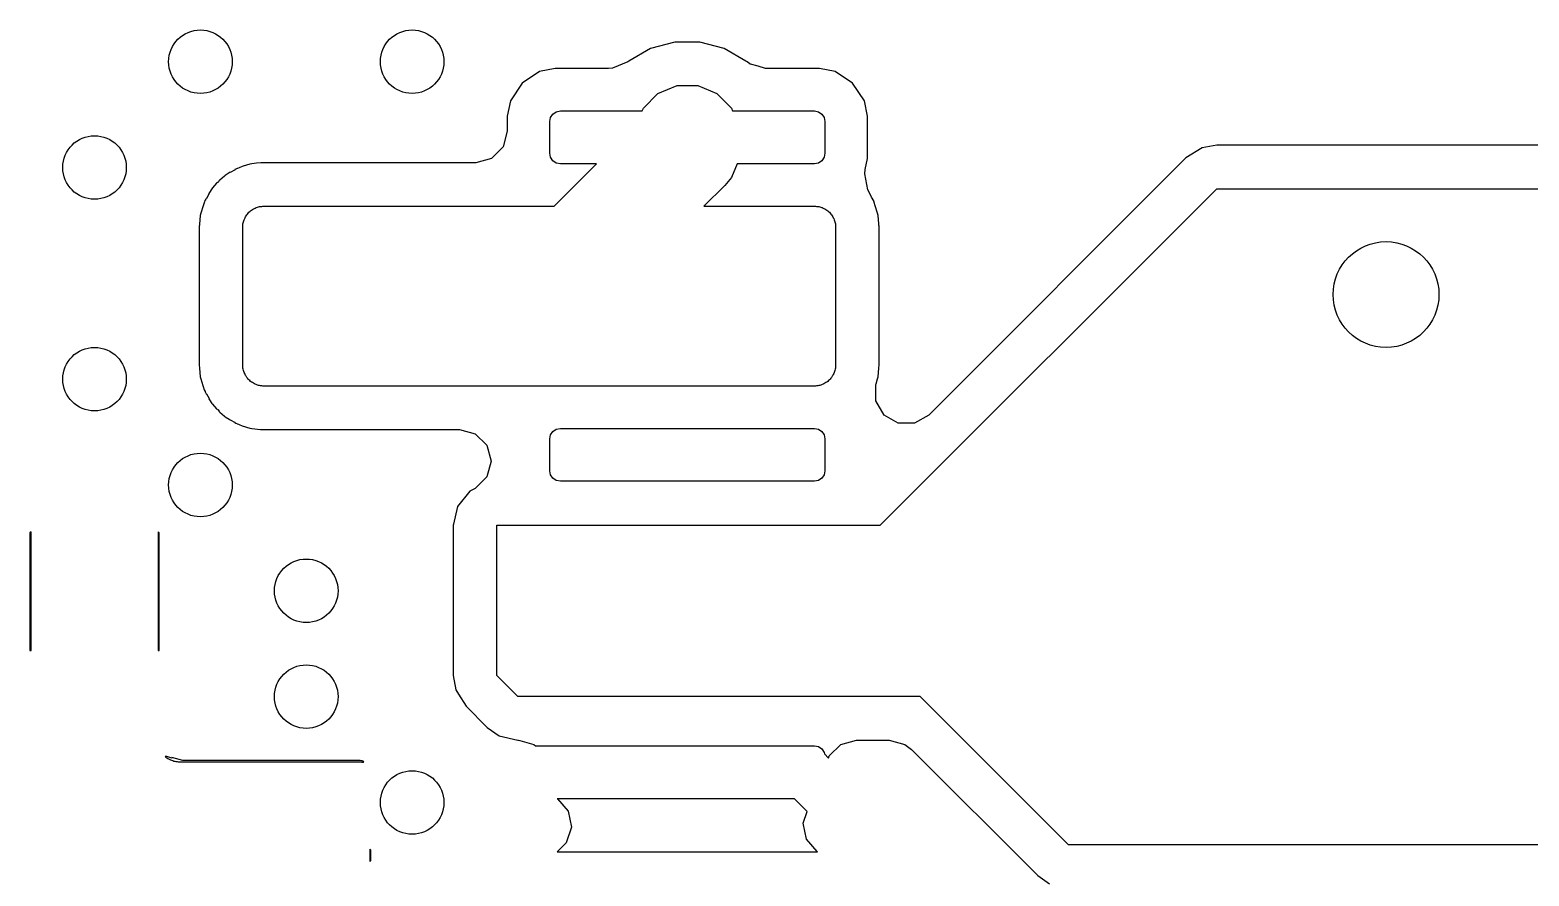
# Model space of a CAD drawing. Header units: inches. Extents: x 2.12 to 6.02, y -5.78 to -1.88.
# Drawn here: x 4.6927 to 4.9715, y -5.0334 to -4.876 of the extents above; entities that cross this region are included whole.
import ezdxf

# ---------------------------------------------------------------- set-up
doc = ezdxf.new("R2010")
doc.units = ezdxf.units.IN
doc.header["$MEASUREMENT"] = 0
doc.layers.add('B.Cu', color=153, linetype='CONTINUOUS', true_color=0x4d7fc4)

msp = doc.modelspace()

# ---------------------------------------------------------------- linework, layer by layer
at = {"layer": 'B.Cu', "linetype": 'CONTINUOUS'}
for p, q in [((4.80811, -4.87944), (4.80407, -4.88177)), ((4.81263, -4.87823), (4.80811, -4.87944)), ((4.8173, -4.87823), (4.81263, -4.87823)), ((4.82181, -4.87944), (4.8173, -4.87823)), ((4.82585, -4.88177), (4.82181, -4.87944)), ((4.82181, -4.87944), (4.82181, -4.87944)), ((4.79037, -4.88315), (4.78749, -4.88372)), ((4.80028, -4.88315), (4.79037, -4.88315)), ((4.80105, -4.8831), (4.80028, -4.88315)), ((4.80386, -4.88194), (4.80105, -4.8831)), ((4.80407, -4.88177), (4.80386, -4.88194)), ((4.82607, -4.88194), (4.82585, -4.88177)), ((4.82659, -4.8823), (4.82607, -4.88194)), ((4.82666, -4.88232), (4.82659, -4.8823)), ((4.8267, -4.88236), (4.82666, -4.88232)), ((4.82811, -4.88274), (4.8267, -4.88236)), ((4.82951, -4.88315), (4.82811, -4.88274)), ((4.82957, -4.88313), (4.82951, -4.88315)), ((4.82964, -4.88315), (4.82957, -4.88313)), ((4.83955, -4.88315), (4.82964, -4.88315)), ((4.84243, -4.88372), (4.83955, -4.88315)), ((4.83955, -4.88315), (4.83955, -4.88315)), ((4.78423, -4.8859), (4.78205, -4.88916)), ((4.78749, -4.88372), (4.78423, -4.8859)), ((4.78423, -4.8859), (4.78423, -4.8859)), ((4.80949, -4.88778), (4.81304, -4.88631)), ((4.81304, -4.88631), (4.81688, -4.88631)), ((4.81688, -4.88631), (4.82043, -4.88778)), ((4.84569, -4.8859), (4.84243, -4.88372)), ((4.84243, -4.88372), (4.84243, -4.88372)), ((4.84787, -4.88916), (4.84569, -4.8859)), ((4.78205, -4.88916), (4.78148, -4.89204)), ((4.80678, -4.8905), (4.80949, -4.88778)), ((4.82043, -4.88778), (4.82314, -4.8905)), ((4.84844, -4.89204), (4.84787, -4.88916)), ((4.78148, -4.89204), (4.78148, -4.8948)), ((4.78952, -4.89226), (4.78995, -4.89162)), ((4.78995, -4.89162), (4.79059, -4.89119)), ((4.79059, -4.89119), (4.79134, -4.89104)), ((4.79134, -4.89104), (4.80655, -4.89104)), ((4.80655, -4.89104), (4.80678, -4.8905)), ((4.82314, -4.8905), (4.82337, -4.89104)), ((4.82337, -4.89104), (4.83858, -4.89104)), ((4.83858, -4.89104), (4.83934, -4.89119)), ((4.83934, -4.89119), (4.83997, -4.89162)), ((4.83997, -4.89162), (4.8404, -4.89226)), ((4.84844, -4.89989), (4.84844, -4.89204)), ((4.78148, -4.8948), (4.78069, -4.89774)), ((4.78937, -4.89301), (4.78952, -4.89226)), ((4.78937, -4.89892), (4.78937, -4.89301)), ((4.8404, -4.89226), (4.84055, -4.89301)), ((4.84055, -4.89301), (4.84055, -4.89892)), ((4.91339, -4.89742), (4.91071, -4.89788)), ((5.14961, -4.89742), (4.91339, -4.89742)), ((4.91339, -4.89742), (4.91339, -4.89742)), ((4.77854, -4.89988), (4.77561, -4.90067)), ((4.78069, -4.89774), (4.77854, -4.89988)), ((4.78952, -4.89967), (4.78937, -4.89892)), ((4.78995, -4.90031), (4.78952, -4.89967)), ((4.79059, -4.90074), (4.78995, -4.90031)), ((4.83997, -4.90031), (4.83934, -4.90074)), ((4.8404, -4.89967), (4.83997, -4.90031)), ((4.84055, -4.89892), (4.8404, -4.89967)), ((4.84803, -4.90197), (4.84844, -4.89989)), ((4.90766, -4.89979), (4.85984, -4.94762)), ((4.91071, -4.89788), (4.90766, -4.89979)), ((4.90766, -4.89979), (4.90766, -4.89979)), ((4.72889, -4.90315), (4.72802, -4.90391)), ((4.72904, -4.90304), (4.72889, -4.90315)), ((4.72974, -4.90257), (4.72904, -4.90304)), ((4.72993, -4.90245), (4.72974, -4.90257)), ((4.72995, -4.90249), (4.72993, -4.90245)), ((4.73085, -4.90199), (4.72995, -4.90249)), ((4.73099, -4.90188), (4.73083, -4.90196)), ((4.73083, -4.90196), (4.73085, -4.90199)), ((4.73123, -4.90177), (4.73099, -4.90188)), ((4.73125, -4.90176), (4.73123, -4.90177)), ((4.73128, -4.90175), (4.73125, -4.90176)), ((4.7316, -4.9016), (4.73128, -4.90175)), ((4.73219, -4.90137), (4.7316, -4.9016)), ((4.73236, -4.90132), (4.73219, -4.90137)), ((4.73361, -4.90094), (4.73236, -4.90132)), ((4.73236, -4.90132), (4.73236, -4.90132)), ((4.734, -4.90087), (4.73361, -4.90094)), ((4.73361, -4.90094), (4.73361, -4.90094)), ((4.73482, -4.90079), (4.734, -4.90087)), ((4.734, -4.90087), (4.734, -4.90087)), ((4.734, -4.90087), (4.734, -4.90087)), ((4.734, -4.90087), (4.734, -4.90087)), ((4.73566, -4.9007), (4.73482, -4.90079)), ((4.7358, -4.90069), (4.73566, -4.9007)), ((4.73597, -4.90067), (4.7358, -4.90069)), ((4.73602, -4.90067), (4.73597, -4.90067)), ((4.77561, -4.90067), (4.73602, -4.90067)), ((4.79021, -4.90876), (4.79809, -4.90089)), ((4.79134, -4.90089), (4.79059, -4.90074)), ((4.79809, -4.90089), (4.79134, -4.90089)), ((4.82419, -4.90089), (4.82314, -4.9034)), ((4.83858, -4.90089), (4.82419, -4.90089)), ((4.83934, -4.90074), (4.83858, -4.90089)), ((4.84793, -4.90276), (4.84803, -4.90197)), ((4.84854, -4.90574), (4.84793, -4.90276)), ((4.72656, -4.90552), (4.72609, -4.90621)), ((4.72668, -4.90536), (4.72656, -4.90552)), ((4.72743, -4.9045), (4.72668, -4.90536)), ((4.72759, -4.90434), (4.72743, -4.9045)), ((4.72762, -4.90438), (4.72759, -4.90434)), ((4.7279, -4.9041), (4.72762, -4.90438)), ((4.72802, -4.90391), (4.72786, -4.90406)), ((4.72786, -4.90406), (4.7279, -4.9041)), ((4.82192, -4.90489), (4.81805, -4.90876)), ((4.82314, -4.9034), (4.82192, -4.90489)), ((4.82314, -4.9034), (4.82314, -4.9034)), ((4.849, -4.90667), (4.84854, -4.90574)), ((4.85079, -4.96811), (4.91339, -4.90551)), ((4.91339, -4.90551), (5.14961, -4.90551)), ((4.72489, -4.90867), (4.72447, -4.91009)), ((4.72517, -4.90796), (4.72489, -4.90867)), ((4.72489, -4.90867), (4.72489, -4.90867)), ((4.72526, -4.9077), (4.72516, -4.90796)), ((4.72516, -4.90796), (4.72517, -4.90796)), ((4.72532, -4.90765), (4.72526, -4.9077)), ((4.7254, -4.90746), (4.72532, -4.90765)), ((4.72548, -4.90731), (4.7254, -4.90746)), ((4.72551, -4.90732), (4.72548, -4.90731)), ((4.72601, -4.90643), (4.72551, -4.90732)), ((4.72609, -4.90621), (4.72598, -4.90641)), ((4.72598, -4.90641), (4.72601, -4.90643)), ((4.73583, -4.9088), (4.73602, -4.90876)), ((4.73602, -4.90876), (4.73622, -4.90876)), ((4.73622, -4.90876), (4.79021, -4.90876)), ((4.81805, -4.90876), (4.83858, -4.90876)), ((4.83858, -4.90876), (4.83878, -4.90876)), ((4.83878, -4.90876), (4.83898, -4.9088)), ((4.84922, -4.90706), (4.849, -4.90667)), ((4.84964, -4.90776), (4.84922, -4.90706)), ((4.84963, -4.90796), (4.84967, -4.90795)), ((4.84968, -4.90808), (4.84963, -4.90796)), ((4.84967, -4.90795), (4.84964, -4.90776)), ((4.84991, -4.90867), (4.84968, -4.90808)), ((4.85034, -4.91009), (4.84991, -4.90867)), ((4.72439, -4.91048), (4.72422, -4.91214)), ((4.72447, -4.91009), (4.72439, -4.91048)), ((4.72439, -4.91048), (4.72439, -4.91048)), ((4.72447, -4.91009), (4.72447, -4.91009)), ((4.7324, -4.91167), (4.73248, -4.91148)), ((4.73248, -4.91148), (4.73256, -4.91128)), ((4.73256, -4.91128), (4.73264, -4.91108)), ((4.73264, -4.91108), (4.73272, -4.91093)), ((4.73272, -4.91093), (4.7328, -4.91073)), ((4.7328, -4.91073), (4.73291, -4.91057)), ((4.73291, -4.91057), (4.73303, -4.91037)), ((4.73303, -4.91037), (4.73315, -4.91022)), ((4.73315, -4.91022), (4.73331, -4.91006)), ((4.73331, -4.91006), (4.73343, -4.9099)), ((4.73343, -4.9099), (4.73358, -4.90978)), ((4.73358, -4.90978), (4.73374, -4.90963)), ((4.73374, -4.90963), (4.7339, -4.90951)), ((4.7339, -4.90951), (4.73409, -4.90939)), ((4.73409, -4.90939), (4.73425, -4.90927)), ((4.73425, -4.90927), (4.73445, -4.90919)), ((4.73445, -4.90919), (4.73461, -4.90911)), ((4.73461, -4.90911), (4.7348, -4.90904)), ((4.7348, -4.90904), (4.735, -4.90896)), ((4.735, -4.90896), (4.7352, -4.90888)), ((4.7352, -4.90888), (4.73539, -4.90884)), ((4.73539, -4.90884), (4.73559, -4.9088)), ((4.73559, -4.9088), (4.73583, -4.9088)), ((4.83898, -4.9088), (4.83921, -4.9088)), ((4.83921, -4.9088), (4.83941, -4.90884)), ((4.83941, -4.90884), (4.83961, -4.90888)), ((4.83961, -4.90888), (4.8398, -4.90896)), ((4.8398, -4.90896), (4.84, -4.90904)), ((4.84, -4.90904), (4.8402, -4.90911)), ((4.8402, -4.90911), (4.84035, -4.90919)), ((4.84035, -4.90919), (4.84055, -4.90927)), ((4.84055, -4.90927), (4.84071, -4.90939)), ((4.84071, -4.90939), (4.84091, -4.90951)), ((4.84091, -4.90951), (4.84106, -4.90963)), ((4.84106, -4.90963), (4.84122, -4.90978)), ((4.84122, -4.90978), (4.84138, -4.9099)), ((4.84138, -4.9099), (4.8415, -4.91006)), ((4.8415, -4.91006), (4.84165, -4.91022)), ((4.84165, -4.91022), (4.84177, -4.91037)), ((4.84177, -4.91037), (4.84189, -4.91057)), ((4.84189, -4.91057), (4.84201, -4.91073)), ((4.84201, -4.91073), (4.84209, -4.91093)), ((4.84209, -4.91093), (4.84217, -4.91108)), ((4.84217, -4.91108), (4.84224, -4.91128)), ((4.84224, -4.91128), (4.84232, -4.91148)), ((4.84232, -4.91148), (4.8424, -4.91167)), ((4.85041, -4.91048), (4.85034, -4.91009)), ((4.85057, -4.91207), (4.85041, -4.91048)), ((4.72421, -4.91228), (4.72419, -4.9125)), ((4.72419, -4.9125), (4.72419, -4.93848)), ((4.72422, -4.91214), (4.72421, -4.91228)), ((4.72421, -4.91228), (4.72421, -4.91228)), ((4.73228, -4.9125), (4.73232, -4.9123)), ((4.73228, -4.9127), (4.73228, -4.9125)), ((4.73228, -4.93829), (4.73228, -4.9127)), ((4.73232, -4.91207), (4.73236, -4.91187)), ((4.73232, -4.9123), (4.73232, -4.91207)), ((4.73236, -4.91187), (4.7324, -4.91167)), ((4.8424, -4.91167), (4.84244, -4.91187)), ((4.84244, -4.91187), (4.84248, -4.91207)), ((4.84248, -4.91207), (4.84248, -4.9123)), ((4.84248, -4.9123), (4.84252, -4.9125)), ((4.84252, -4.9125), (4.84252, -4.9127)), ((4.84252, -4.9127), (4.84252, -4.93829)), ((4.85058, -4.91214), (4.85057, -4.91207)), ((4.85057, -4.91207), (4.85057, -4.91207)), ((4.85059, -4.91228), (4.85058, -4.91214)), ((4.85061, -4.9125), (4.85059, -4.91228)), ((4.85061, -4.93848), (4.85061, -4.9125)), ((4.85061, -4.9125), (4.85061, -4.9125)), ((4.72419, -4.93848), (4.72421, -4.9387)), ((4.72421, -4.9387), (4.72422, -4.93884)), ((4.72422, -4.93884), (4.72423, -4.93892)), ((4.72423, -4.93892), (4.72439, -4.9405)), ((4.73228, -4.93848), (4.73228, -4.93829)), ((4.73232, -4.93868), (4.73228, -4.93848)), ((4.73232, -4.93892), (4.73232, -4.93868)), ((4.73236, -4.93911), (4.73232, -4.93892)), ((4.7324, -4.93931), (4.73236, -4.93911)), ((4.73248, -4.93951), (4.7324, -4.93931)), ((4.8424, -4.93931), (4.84232, -4.93951)), ((4.84244, -4.93911), (4.8424, -4.93931)), ((4.84248, -4.93892), (4.84244, -4.93911)), ((4.84252, -4.93848), (4.84248, -4.93868)), ((4.84248, -4.93868), (4.84248, -4.93892)), ((4.84252, -4.93829), (4.84252, -4.93848)), ((4.85041, -4.9405), (4.85057, -4.93892)), ((4.85057, -4.93892), (4.85058, -4.93884)), ((4.85057, -4.93892), (4.85057, -4.93892)), ((4.85058, -4.93884), (4.85059, -4.9387)), ((4.85059, -4.9387), (4.85061, -4.93848)), ((4.72439, -4.9405), (4.72439, -4.9405)), ((4.72439, -4.9405), (4.72439, -4.9405)), ((4.72439, -4.9405), (4.72447, -4.9409)), ((4.72447, -4.9409), (4.72447, -4.9409)), ((4.72447, -4.9409), (4.72484, -4.94215)), ((4.72484, -4.94215), (4.72484, -4.94215)), ((4.72484, -4.94215), (4.72489, -4.94232)), ((4.73256, -4.9397), (4.73248, -4.93951)), ((4.73264, -4.9399), (4.73256, -4.9397)), ((4.73272, -4.94006), (4.73264, -4.9399)), ((4.7328, -4.94026), (4.73272, -4.94006)), ((4.73291, -4.94041), (4.7328, -4.94026)), ((4.73303, -4.94061), (4.73291, -4.94041)), ((4.73315, -4.94077), (4.73303, -4.94061)), ((4.73331, -4.94093), (4.73315, -4.94077)), ((4.73343, -4.94108), (4.73331, -4.94093)), ((4.73358, -4.9412), (4.73343, -4.94108)), ((4.73374, -4.94136), (4.73358, -4.9412)), ((4.7339, -4.94148), (4.73374, -4.94136)), ((4.73409, -4.94159), (4.7339, -4.94148)), ((4.73425, -4.94171), (4.73409, -4.94159)), ((4.73445, -4.94179), (4.73425, -4.94171)), ((4.73461, -4.94187), (4.73445, -4.94179)), ((4.7348, -4.94195), (4.73461, -4.94187)), ((4.735, -4.94203), (4.7348, -4.94195)), ((4.7352, -4.94211), (4.735, -4.94203)), ((4.73539, -4.94215), (4.7352, -4.94211)), ((4.73559, -4.94219), (4.73539, -4.94215)), ((4.73583, -4.94219), (4.73559, -4.94219)), ((4.73602, -4.94222), (4.73583, -4.94219)), ((4.73622, -4.94222), (4.73602, -4.94222)), ((4.83858, -4.94222), (4.73622, -4.94222)), ((4.83878, -4.94222), (4.83858, -4.94222)), ((4.83898, -4.94219), (4.83878, -4.94222)), ((4.83921, -4.94219), (4.83898, -4.94219)), ((4.83941, -4.94215), (4.83921, -4.94219)), ((4.83961, -4.94211), (4.83941, -4.94215)), ((4.8398, -4.94203), (4.83961, -4.94211)), ((4.84, -4.94195), (4.8398, -4.94203)), ((4.8402, -4.94187), (4.84, -4.94195)), ((4.84035, -4.94179), (4.8402, -4.94187)), ((4.84055, -4.94171), (4.84035, -4.94179)), ((4.84071, -4.94159), (4.84055, -4.94171)), ((4.84091, -4.94148), (4.84071, -4.94159)), ((4.84106, -4.94136), (4.84091, -4.94148)), ((4.84122, -4.9412), (4.84106, -4.94136)), ((4.84138, -4.94108), (4.84122, -4.9412)), ((4.8415, -4.94093), (4.84138, -4.94108)), ((4.84165, -4.94077), (4.8415, -4.94093)), ((4.84177, -4.94061), (4.84165, -4.94077)), ((4.84189, -4.94041), (4.84177, -4.94061)), ((4.84201, -4.94026), (4.84189, -4.94041)), ((4.84209, -4.94006), (4.84201, -4.94026)), ((4.84217, -4.9399), (4.84209, -4.94006)), ((4.84224, -4.9397), (4.84217, -4.9399)), ((4.84232, -4.93951), (4.84224, -4.9397)), ((4.85002, -4.94195), (4.85007, -4.9418)), ((4.85002, -4.94499), (4.85002, -4.94195)), ((4.85007, -4.9418), (4.85034, -4.9409)), ((4.85034, -4.9409), (4.85041, -4.9405)), ((4.72489, -4.94232), (4.72513, -4.94291)), ((4.72513, -4.94291), (4.72527, -4.94323)), ((4.72527, -4.94323), (4.72528, -4.94326)), ((4.72528, -4.94326), (4.72529, -4.94328)), ((4.72529, -4.94328), (4.7254, -4.94352)), ((4.7254, -4.94352), (4.72548, -4.94368)), ((4.72548, -4.94368), (4.72551, -4.94366)), ((4.72551, -4.94366), (4.72601, -4.94455)), ((4.72601, -4.94455), (4.72598, -4.94458)), ((4.72598, -4.94458), (4.72609, -4.94477)), ((4.72609, -4.94477), (4.72656, -4.94546)), ((4.85154, -4.94762), (4.85002, -4.94499)), ((4.72656, -4.94546), (4.72668, -4.94562)), ((4.72668, -4.94562), (4.72743, -4.94649)), ((4.72743, -4.94649), (4.72759, -4.94665)), ((4.72759, -4.94665), (4.72762, -4.94661)), ((4.72762, -4.94661), (4.7279, -4.94688)), ((4.7279, -4.94688), (4.72786, -4.94692)), ((4.72786, -4.94692), (4.72802, -4.94708)), ((4.72802, -4.94708), (4.72889, -4.94783)), ((4.85417, -4.94914), (4.85154, -4.94762)), ((4.85984, -4.94762), (4.85721, -4.94914)), ((4.72889, -4.94783), (4.72904, -4.94795)), ((4.72904, -4.94795), (4.72974, -4.94841)), ((4.72974, -4.94841), (4.72993, -4.94853)), ((4.72993, -4.94853), (4.72995, -4.9485)), ((4.72995, -4.9485), (4.73085, -4.949)), ((4.73085, -4.949), (4.73083, -4.94903)), ((4.73083, -4.94903), (4.73099, -4.94911)), ((4.73099, -4.94911), (4.73117, -4.94919)), ((4.73117, -4.94919), (4.73123, -4.94925)), ((4.73123, -4.94925), (4.73149, -4.94934)), ((4.73149, -4.94934), (4.73149, -4.94934)), ((4.73149, -4.94934), (4.7316, -4.94938)), ((4.7316, -4.94938), (4.73219, -4.94962)), ((4.73219, -4.94962), (4.73361, -4.95004)), ((4.73361, -4.95004), (4.734, -4.95012)), ((4.734, -4.95012), (4.73559, -4.95028)), ((4.73559, -4.95028), (4.73559, -4.95028)), ((4.73559, -4.95028), (4.73567, -4.95028)), ((4.73567, -4.95028), (4.73581, -4.95029)), ((4.73581, -4.95029), (4.73602, -4.95031)), ((4.73602, -4.95031), (4.7726, -4.95031)), ((4.7726, -4.95031), (4.77553, -4.9511)), ((4.78995, -4.95067), (4.79059, -4.95025)), ((4.79059, -4.95025), (4.79134, -4.9501)), ((4.79134, -4.9501), (4.83858, -4.9501)), ((4.83858, -4.9501), (4.83934, -4.95025)), ((4.83934, -4.95025), (4.83997, -4.95067)), ((4.85721, -4.94914), (4.85417, -4.94914)), ((4.77553, -4.9511), (4.77768, -4.95325)), ((4.77768, -4.95325), (4.77847, -4.95618)), ((4.78937, -4.95207), (4.78952, -4.95131)), ((4.78937, -4.95797), (4.78937, -4.95207)), ((4.78952, -4.95131), (4.78995, -4.95067)), ((4.83997, -4.95067), (4.8404, -4.95131)), ((4.8404, -4.95131), (4.84055, -4.95207)), ((4.84055, -4.95207), (4.84055, -4.95797)), ((4.77847, -4.95618), (4.77768, -4.95911)), ((4.78952, -4.95873), (4.78937, -4.95797)), ((4.78995, -4.95936), (4.78952, -4.95873)), ((4.8404, -4.95873), (4.83997, -4.95936)), ((4.84055, -4.95797), (4.8404, -4.95873)), ((4.77514, -4.96147), (4.77448, -4.96178)), ((4.77553, -4.96126), (4.77514, -4.96147)), ((4.77768, -4.95911), (4.77553, -4.96126)), ((4.79059, -4.95979), (4.78995, -4.95936)), ((4.79134, -4.95994), (4.79059, -4.95979)), ((4.83858, -4.95994), (4.79134, -4.95994)), ((4.83934, -4.95979), (4.83858, -4.95994)), ((4.83997, -4.95936), (4.83934, -4.95979)), ((4.77448, -4.96178), (4.77224, -4.9646)), ((4.77448, -4.96178), (4.77448, -4.96178)), ((4.77224, -4.9646), (4.77148, -4.96793)), ((4.69291, -4.96932), (4.69272, -4.96951)), ((4.69272, -4.96951), (4.69272, -4.99144)), ((4.69291, -4.99144), (4.69291, -4.96932)), ((4.71673, -4.96951), (4.71654, -4.96932)), ((4.71654, -4.96932), (4.71654, -4.99144)), ((4.71673, -4.99144), (4.71673, -4.96951)), ((4.77148, -4.96793), (4.77144, -4.96811)), ((4.77144, -4.96811), (4.77144, -4.99606)), ((4.77953, -4.99606), (4.77953, -4.96811)), ((4.77953, -4.96811), (4.85079, -4.96811)), ((4.69272, -4.99144), (4.69291, -4.99144)), ((4.71654, -4.99144), (4.71673, -4.99144)), ((4.77144, -4.99606), (4.77189, -4.99874)), ((4.78346, -5), (4.77953, -4.99606)), ((4.77189, -4.99874), (4.77242, -4.99957)), ((4.77242, -4.99957), (4.77381, -5.00178)), ((4.85827, -5), (4.78346, -5)), ((4.88583, -5.02756), (4.85827, -5)), ((4.77381, -5.00178), (4.77774, -5.00572)), ((4.77774, -5.00572), (4.77995, -5.00729)), ((4.77995, -5.00729), (4.77995, -5.00729)), ((4.77995, -5.00729), (4.77995, -5.00729)), ((4.77995, -5.00729), (4.77995, -5.00729)), ((4.77995, -5.00729), (4.77995, -5.00729)), ((4.77995, -5.00729), (4.78346, -5.00809)), ((4.78346, -5.00809), (4.78346, -5.00809)), ((4.78346, -5.00809), (4.78346, -5.00809)), ((4.78346, -5.00809), (4.7835, -5.00809)), ((4.7835, -5.00809), (4.78353, -5.0081)), ((4.78353, -5.0081), (4.78379, -5.00813)), ((4.78379, -5.00813), (4.78379, -5.00817)), ((4.78379, -5.00817), (4.78644, -5.00888)), ((4.78644, -5.00888), (4.78671, -5.00915)), ((4.84134, -5.01102), (4.84348, -5.00888)), ((4.84348, -5.00888), (4.84642, -5.00809)), ((4.84642, -5.00809), (4.85249, -5.00809)), ((4.85249, -5.00809), (4.85542, -5.00888)), ((4.85542, -5.00888), (4.85663, -5.00981)), ((4.71816, -5.01112), (4.71787, -5.01112)), ((4.71787, -5.01112), (4.71799, -5.01124)), ((4.71799, -5.01124), (4.71815, -5.01136)), ((4.71815, -5.01136), (4.71835, -5.01148)), ((4.71907, -5.01142), (4.71816, -5.01112)), ((4.71835, -5.01148), (4.7185, -5.01159)), ((4.7185, -5.01159), (4.7187, -5.01167)), ((4.7187, -5.01167), (4.71886, -5.01175)), ((4.71886, -5.01175), (4.71906, -5.01183)), ((4.71906, -5.01183), (4.71925, -5.01191)), ((4.71909, -5.01135), (4.71907, -5.01142)), ((4.72117, -5.01191), (4.71909, -5.01135)), ((4.71925, -5.01191), (4.71945, -5.01199)), ((4.75413, -5.01191), (4.72117, -5.01191)), ((4.75434, -5.01194), (4.75413, -5.01191)), ((4.78671, -5.00915), (4.81496, -5.00915)), ((4.81496, -5.00915), (4.83858, -5.00915)), ((4.83858, -5.00915), (4.83934, -5.0093)), ((4.83934, -5.0093), (4.83997, -5.00973)), ((4.83997, -5.00973), (4.8404, -5.01037)), ((4.8404, -5.01037), (4.84046, -5.01067)), ((4.84046, -5.01067), (4.84123, -5.01143)), ((4.84123, -5.01143), (4.84134, -5.01102)), ((4.85663, -5.00981), (4.88011, -5.03328)), ((4.71945, -5.01199), (4.71965, -5.01203)), ((4.71965, -5.01203), (4.71984, -5.01207)), ((4.71984, -5.01207), (4.72008, -5.01207)), ((4.72008, -5.01207), (4.72028, -5.01211)), ((4.72028, -5.01211), (4.72047, -5.01211)), ((4.72047, -5.01211), (4.75394, -5.01211)), ((4.75394, -5.01211), (4.75406, -5.01211)), ((4.75406, -5.01211), (4.75413, -5.01211)), ((4.75413, -5.01211), (4.75425, -5.01215)), ((4.75425, -5.01215), (4.75433, -5.01215)), ((4.75433, -5.01215), (4.75445, -5.01219)), ((4.75449, -5.01197), (4.75434, -5.01194)), ((4.75445, -5.01219), (4.75453, -5.01219)), ((4.75459, -5.012), (4.75449, -5.01197)), ((4.75453, -5.01219), (4.75465, -5.01222)), ((4.75471, -5.01204), (4.75459, -5.012)), ((4.75465, -5.01222), (4.75467, -5.01224)), ((4.75467, -5.01224), (4.75482, -5.01208)), ((4.7548, -5.01207), (4.75471, -5.01204)), ((4.75481, -5.01207), (4.7548, -5.01207)), ((4.75482, -5.01208), (4.75481, -5.01207)), ((4.79074, -5.019), (4.79081, -5.01904)), ((4.79134, -5.019), (4.79074, -5.019)), ((4.79081, -5.01904), (4.79281, -5.02132)), ((4.81496, -5.019), (4.79134, -5.019)), ((4.83487, -5.019), (4.81496, -5.019)), ((4.83725, -5.02138), (4.83487, -5.019)), ((4.79281, -5.02132), (4.7934, -5.0243)), ((4.83652, -5.02353), (4.83725, -5.02138)), ((4.7934, -5.0243), (4.79243, -5.02718)), ((4.83711, -5.02651), (4.83652, -5.02353)), ((4.7561, -5.02857), (4.75591, -5.02837)), ((4.75591, -5.02837), (4.75591, -5.03068)), ((4.7561, -5.03049), (4.7561, -5.02857)), ((4.79243, -5.02718), (4.79081, -5.02879)), ((4.83911, -5.02879), (4.83711, -5.02651)), ((5.15748, -5.02756), (4.88583, -5.02756)), ((4.75591, -5.03068), (4.7561, -5.03049)), ((4.79081, -5.02879), (4.79074, -5.02884)), ((4.79074, -5.02884), (4.81496, -5.02884)), ((4.81496, -5.02884), (4.83858, -5.02884)), ((4.83858, -5.02884), (4.83918, -5.02884)), ((4.83918, -5.02884), (4.83911, -5.02879)), ((4.88011, -5.03328), (4.88232, -5.03485))]:
    msp.add_line(p, q, dxfattribs=at)
at = {"layer": 'B.Cu'}
for centre, radius in [((4.72441, -4.88189), 0.00591), ((4.76378, -4.88189), 0.00591), ((4.70472, -4.90157), 0.00591), ((4.94488, -4.9252), 0.00984), ((4.70472, -4.94094), 0.00591), ((4.72441, -4.96063), 0.00591), ((4.74409, -4.98031), 0.00591), ((4.74409, -5), 0.00591), ((4.76378, -5.01969), 0.00591)]:
    msp.add_circle(centre, radius, dxfattribs=at)

doc.saveas('drawing.dxf')
